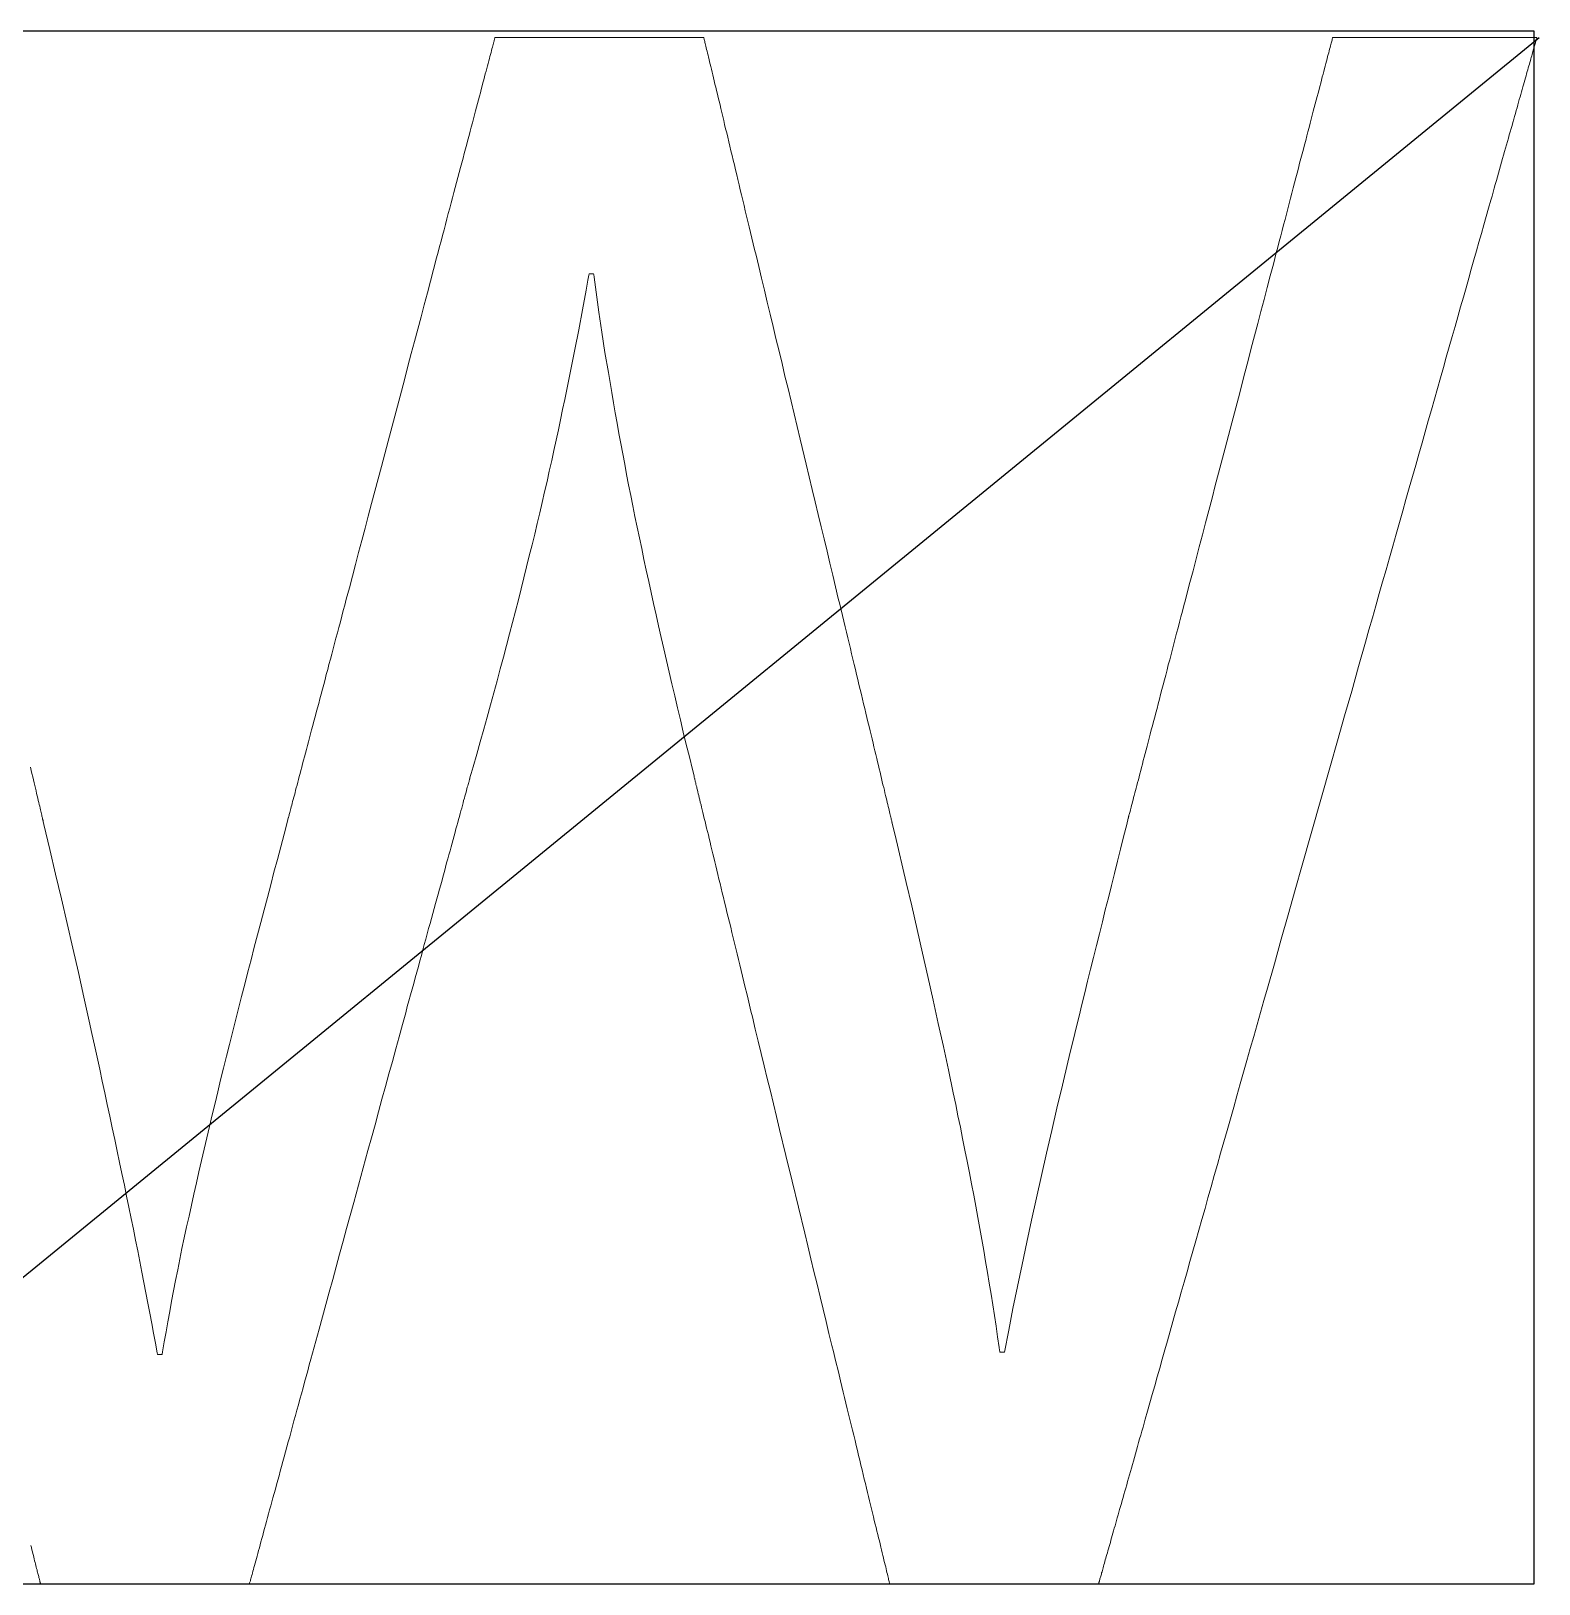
# Model space of a CAD drawing. Header units: millimetres. Extents: x 0 to 125, y 0 to 142.
# Drawn here: x 48.96 to 59.68, y 71.35 to 82.39 of the extents above; entities that cross this region are included whole.
import ezdxf

# ---------------------------------------------------------------- set-up
doc = ezdxf.new("R2010")
doc.units = ezdxf.units.MM
doc.header["$MEASUREMENT"] = 0
doc.layers.add('Layer 1', color=7, linetype='Continuous')

msp = doc.modelspace()

# ---------------------------------------------------------------- linework, layer by layer
msp.add_line((46.234, 71.346), (59.681, 82.346))
msp.add_lwpolyline([(46.234, 71.346), (59.647, 71.346), (59.647, 82.392), (46.234, 82.392)], close=True)
at = {"layer": 'Layer 1', "lineweight": 0}
msp.add_lwpolyline([(48.953, 77.156), (48.959, 77.133), (48.964, 77.11), (48.97, 77.087), (48.975, 77.066), (48.979, 77.045), (48.984, 77.025), (48.989, 77.005), (48.993, 76.987), (48.997, 76.969), (49.001, 76.951), (49.005, 76.935), (49.009, 76.919), (49.012, 76.904), (49.016, 76.89), (49.019, 76.877), (49.022, 76.864), (49.025, 76.853), (49.027, 76.842), (49.029, 76.832), (49.032, 76.823), (49.034, 76.814), (49.035, 76.807), (49.037, 76.8), (49.038, 76.795), (49.039, 76.79), (49.04, 76.786), (49.041, 76.783), (49.041, 76.781), (49.042, 76.78), (49.042, 76.78), (49.042, 76.78), (49.042, 76.78), (49.042, 76.78), (49.042, 76.778), (49.043, 76.776), (49.044, 76.77), (49.049, 76.748), (49.091, 76.571), (49.132, 76.395), (49.173, 76.219), (49.214, 76.043), (49.254, 75.868), (49.294, 75.694), (49.332, 75.52), (49.352, 75.434), (49.371, 75.348), (49.39, 75.262), (49.409, 75.177), (49.427, 75.092), (49.446, 75.007), (49.464, 74.923), (49.482, 74.839), (49.5, 74.755), (49.518, 74.672), (49.535, 74.589), (49.553, 74.507), (49.57, 74.425), (49.587, 74.344), (49.604, 74.264), (49.621, 74.183), (49.637, 74.104), (49.653, 74.025), (49.669, 73.946), (49.685, 73.869), (49.7, 73.792), (49.716, 73.715), (49.731, 73.639), (49.746, 73.564), (49.76, 73.49), (49.774, 73.416), (49.789, 73.343), (49.802, 73.271), (49.816, 73.199), (49.829, 73.129), (49.842, 73.059), (49.855, 72.99), (49.857, 72.981), (49.857, 72.979), (49.857, 72.978), (49.858, 72.978), (49.858, 72.978), (49.858, 72.978), (49.858, 72.978), (49.858, 72.978), (49.858, 72.978), (49.858, 72.978), (49.859, 72.978), (49.861, 72.978), (49.864, 72.978), (49.868, 72.978), (49.872, 72.978), (49.881, 72.978), (49.884, 72.978), (49.887, 72.978), (49.889, 72.978), (49.89, 72.978), (49.89, 72.978), (49.89, 72.978), (49.89, 72.978), (49.89, 72.978), (49.89, 72.978), (49.89, 72.978), (49.89, 72.978), (49.89, 72.979), (49.893, 72.997), (49.905, 73.068), (49.918, 73.139), (49.93, 73.211), (49.944, 73.284), (49.957, 73.357), (49.971, 73.431), (49.986, 73.505), (50.001, 73.58), (50.016, 73.656), (50.031, 73.732), (50.047, 73.808), (50.064, 73.885), (50.081, 73.962), (50.098, 74.041), (50.115, 74.119), (50.133, 74.198), (50.151, 74.278), (50.169, 74.358), (50.188, 74.438), (50.207, 74.519), (50.226, 74.6), (50.246, 74.682), (50.266, 74.765), (50.286, 74.847), (50.306, 74.931), (50.327, 75.014), (50.348, 75.099), (50.369, 75.183), (50.39, 75.268), (50.412, 75.353), (50.433, 75.439), (50.455, 75.525), (50.478, 75.612), (50.5, 75.699), (50.523, 75.786), (50.545, 75.874), (50.568, 75.962), (50.592, 76.051), (50.615, 76.14), (50.638, 76.229), (50.662, 76.319), (50.685, 76.409), (50.709, 76.499), (50.733, 76.589), (50.757, 76.68), (50.781, 76.772), (50.787, 76.795), (50.788, 76.796), (50.788, 76.797), (50.788, 76.797), (50.788, 76.797), (50.788, 76.797), (50.788, 76.797), (50.788, 76.798), (50.789, 76.801), (50.79, 76.804), (50.791, 76.808), (50.792, 76.813), (50.794, 76.819), (50.796, 76.826), (50.798, 76.834), (50.8, 76.842), (50.802, 76.852), (50.805, 76.862), (50.808, 76.873), (50.811, 76.885), (50.815, 76.898), (50.818, 76.911), (50.822, 76.926), (50.826, 76.941), (50.83, 76.957), (50.835, 76.973), (50.839, 76.991), (50.844, 77.009), (50.849, 77.028), (50.854, 77.048), (50.86, 77.068), (50.865, 77.089), (50.871, 77.111), (50.877, 77.133), (50.883, 77.156), (50.889, 77.18), (50.896, 77.205), (50.902, 77.23), (50.909, 77.255), (50.916, 77.282), (50.923, 77.309), (50.931, 77.336), (50.938, 77.364), (50.946, 77.393), (50.953, 77.422), (50.961, 77.452), (50.969, 77.483), (50.978, 77.514), (50.986, 77.545), (50.994, 77.577), (51.003, 77.609), (51.012, 77.642), (51.021, 77.676), (51.03, 77.71), (51.039, 77.744), (51.048, 77.779), (51.057, 77.814), (51.067, 77.85), (51.076, 77.886), (51.086, 77.923), (51.096, 77.96), (51.106, 77.997), (51.116, 78.035), (51.126, 78.073), (51.136, 78.112), (51.146, 78.15), (51.157, 78.19), (51.167, 78.229), (51.178, 78.269), (51.188, 78.309), (51.199, 78.35), (51.221, 78.431), (51.243, 78.514), (51.265, 78.598), (51.287, 78.683), (51.31, 78.769), (51.333, 78.855), (51.356, 78.942), (51.379, 79.03), (51.402, 79.118), (51.426, 79.206), (51.449, 79.295), (51.496, 79.474), (51.544, 79.652), (51.591, 79.831), (51.615, 79.92), (51.638, 80.008), (51.661, 80.097), (51.685, 80.184), (51.708, 80.271), (51.731, 80.358), (51.753, 80.444), (51.776, 80.529), (51.798, 80.613), (51.82, 80.696), (51.842, 80.778), (51.852, 80.818), (51.863, 80.859), (51.874, 80.898), (51.884, 80.938), (51.895, 80.977), (51.905, 81.016), (51.915, 81.055), (51.925, 81.093), (51.935, 81.131), (51.945, 81.169), (51.955, 81.206), (51.965, 81.243), (51.974, 81.279), (51.984, 81.315), (51.993, 81.35), (52.002, 81.385), (52.012, 81.42), (52.021, 81.454), (52.03, 81.488), (52.038, 81.521), (52.047, 81.553), (52.056, 81.586), (52.064, 81.617), (52.072, 81.648), (52.08, 81.679), (52.088, 81.709), (52.096, 81.738), (52.104, 81.767), (52.111, 81.796), (52.118, 81.824), (52.126, 81.851), (52.133, 81.877), (52.14, 81.903), (52.146, 81.928), (52.153, 81.953), (52.159, 81.977), (52.165, 82.001), (52.171, 82.023), (52.177, 82.045), (52.183, 82.067), (52.188, 82.087), (52.194, 82.107), (52.199, 82.126), (52.204, 82.145), (52.208, 82.162), (52.213, 82.179), (52.217, 82.196), (52.221, 82.211), (52.225, 82.226), (52.229, 82.24), (52.232, 82.253), (52.235, 82.265), (52.238, 82.276), (52.241, 82.287), (52.244, 82.297), (52.246, 82.306), (52.248, 82.314), (52.25, 82.321), (52.252, 82.327), (52.253, 82.332), (52.254, 82.337), (52.255, 82.34), (52.256, 82.343), (52.256, 82.345), (52.257, 82.346), (52.257, 82.346), (52.258, 82.346), (52.259, 82.346), (52.262, 82.346), (52.266, 82.346), (52.271, 82.346), (52.277, 82.346), (52.283, 82.346), (52.29, 82.346), (52.299, 82.346), (52.308, 82.346), (52.318, 82.346), (52.328, 82.346), (52.34, 82.346), (52.352, 82.346), (52.365, 82.346), (52.378, 82.346), (52.392, 82.346), (52.407, 82.346), (52.423, 82.346), (52.439, 82.346), (52.455, 82.346), (52.473, 82.346), (52.49, 82.346), (52.509, 82.346), (52.527, 82.346), (52.547, 82.346), (52.566, 82.346), (52.586, 82.346), (52.607, 82.346), (52.628, 82.346), (52.649, 82.346), (52.67, 82.346), (52.714, 82.346), (52.759, 82.346), (52.805, 82.346), (52.852, 82.346), (52.899, 82.346), (52.947, 82.346), (53.043, 82.346), (53.09, 82.346), (53.138, 82.346), (53.185, 82.346), (53.231, 82.346), (53.276, 82.346), (53.32, 82.346), (53.342, 82.346), (53.363, 82.346), (53.384, 82.346), (53.405, 82.346), (53.425, 82.346), (53.445, 82.346), (53.464, 82.346), (53.483, 82.346), (53.502, 82.346), (53.52, 82.346), (53.537, 82.346), (53.554, 82.346), (53.57, 82.346), (53.586, 82.346), (53.601, 82.346), (53.615, 82.346), (53.629, 82.346), (53.642, 82.346), (53.655, 82.346), (53.666, 82.346), (53.677, 82.346), (53.687, 82.346), (53.697, 82.346), (53.705, 82.346), (53.713, 82.346), (53.72, 82.346), (53.726, 82.346), (53.731, 82.346), (53.735, 82.346), (53.738, 82.346), (53.74, 82.346), (53.742, 82.346), (53.742, 82.345), (53.742, 82.344), (53.743, 82.342), (53.743, 82.34), (53.744, 82.336), (53.745, 82.331), (53.747, 82.325), (53.748, 82.319), (53.75, 82.311), (53.752, 82.303), (53.754, 82.294), (53.757, 82.284), (53.759, 82.273), (53.762, 82.261), (53.765, 82.249), (53.768, 82.235), (53.772, 82.221), (53.775, 82.206), (53.779, 82.19), (53.783, 82.174), (53.787, 82.157), (53.791, 82.139), (53.796, 82.12), (53.801, 82.1), (53.806, 82.08), (53.811, 82.059), (53.816, 82.038), (53.821, 82.015), (53.827, 81.992), (53.832, 81.968), (53.838, 81.944), (53.844, 81.919), (53.85, 81.894), (53.857, 81.867), (53.863, 81.84), (53.87, 81.813), (53.876, 81.785), (53.883, 81.756), (53.89, 81.727), (53.897, 81.697), (53.905, 81.667), (53.912, 81.636), (53.92, 81.604), (53.927, 81.572), (53.935, 81.54), (53.943, 81.507), (53.951, 81.473), (53.959, 81.439), (53.967, 81.405), (53.976, 81.37), (53.984, 81.335), (53.993, 81.299), (54.001, 81.263), (54.01, 81.226), (54.019, 81.189), (54.028, 81.152), (54.037, 81.114), (54.046, 81.076), (54.056, 81.037), (54.065, 80.998), (54.074, 80.959), (54.084, 80.919), (54.093, 80.879), (54.103, 80.839), (54.113, 80.798), (54.123, 80.757), (54.133, 80.716), (54.152, 80.633), (54.173, 80.549), (54.193, 80.464), (54.214, 80.378), (54.234, 80.291), (54.255, 80.204), (54.277, 80.115), (54.298, 80.027), (54.319, 79.938), (54.341, 79.849), (54.384, 79.669), (54.427, 79.489), (54.47, 79.31), (54.491, 79.22), (54.513, 79.131), (54.534, 79.042), (54.555, 78.954), (54.576, 78.866), (54.597, 78.779), (54.618, 78.693), (54.638, 78.607), (54.659, 78.522), (54.679, 78.439), (54.698, 78.356), (54.708, 78.315), (54.718, 78.274), (54.728, 78.234), (54.737, 78.194), (54.747, 78.154), (54.756, 78.115), (54.765, 78.076), (54.775, 78.037), (54.784, 77.999), (54.793, 77.961), (54.802, 77.924), (54.811, 77.887), (54.82, 77.85), (54.828, 77.814), (54.837, 77.778), (54.845, 77.743), (54.854, 77.708), (54.862, 77.673), (54.87, 77.639), (54.878, 77.606), (54.886, 77.573), (54.894, 77.54), (54.902, 77.508), (54.909, 77.477), (54.917, 77.446), (54.924, 77.415), (54.931, 77.385), (54.938, 77.356), (54.945, 77.327), (54.952, 77.299), (54.958, 77.272), (54.965, 77.245), (54.971, 77.218), (54.977, 77.193), (54.983, 77.168), (54.989, 77.143), (54.995, 77.119), (55, 77.096), (55.006, 77.074), (55.011, 77.052), (55.016, 77.031), (55.021, 77.011), (55.026, 76.991), (55.03, 76.973), (55.034, 76.954), (55.039, 76.937), (55.043, 76.921), (55.046, 76.905), (55.05, 76.89), (55.053, 76.875), (55.057, 76.862), (55.06, 76.849), (55.062, 76.838), (55.065, 76.827), (55.067, 76.817), (55.07, 76.807), (55.072, 76.799), (55.074, 76.791), (55.075, 76.785), (55.076, 76.779), (55.078, 76.774), (55.079, 76.77), (55.079, 76.767), (55.08, 76.765), (55.08, 76.764), (55.08, 76.764), (55.08, 76.764), (55.08, 76.764), (55.08, 76.763), (55.081, 76.762), (55.082, 76.756), (55.102, 76.672), (55.181, 76.336), (55.22, 76.168), (55.259, 76), (55.297, 75.833), (55.335, 75.666), (55.373, 75.499), (55.409, 75.333), (55.446, 75.168), (55.481, 75.003), (55.516, 74.839), (55.533, 74.757), (55.549, 74.675), (55.566, 74.594), (55.582, 74.513), (55.599, 74.432), (55.614, 74.352), (55.63, 74.271), (55.646, 74.191), (55.661, 74.112), (55.676, 74.032), (55.69, 73.953), (55.705, 73.874), (55.719, 73.795), (55.732, 73.717), (55.746, 73.639), (55.759, 73.561), (55.772, 73.484), (55.785, 73.407), (55.797, 73.33), (55.809, 73.254), (55.82, 73.178), (55.831, 73.103), (55.842, 73.028), (55.845, 73.009), (55.846, 73), (55.847, 72.995), (55.847, 72.994), (55.847, 72.994), (55.847, 72.994), (55.847, 72.994), (55.847, 72.994), (55.849, 72.994), (55.851, 72.994), (55.855, 72.994), (55.859, 72.994), (55.863, 72.994), (55.871, 72.994), (55.874, 72.994), (55.877, 72.994), (55.879, 72.994), (55.88, 72.994), (55.88, 72.994), (55.91, 73.15), (55.94, 73.306), (55.972, 73.462), (56.005, 73.619), (56.038, 73.776), (56.072, 73.933), (56.107, 74.092), (56.142, 74.25), (56.179, 74.41), (56.216, 74.57), (56.253, 74.731), (56.292, 74.893), (56.331, 75.056), (56.35, 75.138), (56.37, 75.22), (56.39, 75.302), (56.41, 75.384), (56.43, 75.467), (56.451, 75.55), (56.471, 75.634), (56.492, 75.718), (56.513, 75.802), (56.534, 75.886), (56.555, 75.971), (56.576, 76.056), (56.597, 76.141), (56.619, 76.227), (56.64, 76.313), (56.662, 76.399), (56.683, 76.486), (56.705, 76.573), (56.727, 76.661), (56.749, 76.748), (56.76, 76.793), (56.761, 76.795), (56.761, 76.797), (56.761, 76.797), (56.761, 76.797), (56.761, 76.797), (56.761, 76.798), (56.762, 76.8), (56.763, 76.804), (56.764, 76.808), (56.765, 76.813), (56.767, 76.818), (56.769, 76.825), (56.771, 76.833), (56.773, 76.841), (56.775, 76.851), (56.778, 76.861), (56.781, 76.872), (56.784, 76.884), (56.787, 76.896), (56.791, 76.91), (56.794, 76.924), (56.798, 76.939), (56.803, 76.955), (56.807, 76.972), (56.811, 76.989), (56.816, 77.007), (56.821, 77.026), (56.826, 77.046), (56.832, 77.066), (56.837, 77.087), (56.843, 77.109), (56.849, 77.131), (56.855, 77.154), (56.861, 77.178), (56.867, 77.202), (56.874, 77.227), (56.881, 77.253), (56.887, 77.279), (56.894, 77.306), (56.902, 77.334), (56.909, 77.362), (56.917, 77.39), (56.924, 77.42), (56.932, 77.449), (56.94, 77.48), (56.948, 77.511), (56.956, 77.542), (56.965, 77.574), (56.973, 77.606), (56.982, 77.639), (56.99, 77.673), (56.999, 77.707), (57.008, 77.741), (57.017, 77.776), (57.027, 77.811), (57.036, 77.847), (57.045, 77.883), (57.055, 77.92), (57.065, 77.956), (57.074, 77.994), (57.084, 78.032), (57.094, 78.07), (57.104, 78.108), (57.115, 78.147), (57.125, 78.186), (57.135, 78.226), (57.146, 78.265), (57.156, 78.306), (57.167, 78.346), (57.177, 78.387), (57.199, 78.469), (57.221, 78.552), (57.243, 78.637), (57.265, 78.722), (57.288, 78.808), (57.31, 78.894), (57.333, 78.982), (57.356, 79.07), (57.379, 79.158), (57.402, 79.247), (57.449, 79.425), (57.496, 79.604), (57.543, 79.782), (57.589, 79.96), (57.612, 80.049), (57.635, 80.137), (57.658, 80.224), (57.681, 80.311), (57.704, 80.397), (57.726, 80.482), (57.748, 80.567), (57.77, 80.651), (57.792, 80.733), (57.802, 80.774), (57.813, 80.815), (57.823, 80.855), (57.834, 80.895), (57.844, 80.935), (57.855, 80.974), (57.865, 81.013), (57.875, 81.052), (57.885, 81.09), (57.895, 81.128), (57.905, 81.165), (57.914, 81.203), (57.924, 81.239), (57.934, 81.276), (57.943, 81.312), (57.952, 81.347), (57.961, 81.382), (57.971, 81.417), (57.979, 81.451), (57.988, 81.485), (57.997, 81.518), (58.006, 81.551), (58.014, 81.583), (58.022, 81.614), (58.03, 81.646), (58.038, 81.676), (58.046, 81.706), (58.054, 81.736), (58.062, 81.765), (58.069, 81.793), (58.076, 81.821), (58.083, 81.848), (58.09, 81.875), (58.097, 81.901), (58.104, 81.926), (58.11, 81.951), (58.117, 81.975), (58.123, 81.998), (58.129, 82.021), (58.134, 82.043), (58.14, 82.065), (58.146, 82.085), (58.151, 82.105), (58.156, 82.125), (58.161, 82.143), (58.165, 82.161), (58.17, 82.178), (58.174, 82.194), (58.178, 82.21), (58.182, 82.224), (58.186, 82.238), (58.189, 82.252), (58.192, 82.264), (58.195, 82.275), (58.198, 82.286), (58.201, 82.296), (58.203, 82.305), (58.205, 82.313), (58.207, 82.32), (58.209, 82.327), (58.21, 82.332), (58.211, 82.337), (58.212, 82.34), (58.213, 82.343), (58.213, 82.345), (58.214, 82.345), (58.214, 82.346), (58.215, 82.346), (58.218, 82.346), (58.221, 82.346), (58.225, 82.346), (58.23, 82.346), (58.236, 82.346), (58.243, 82.346), (58.25, 82.346), (58.259, 82.346), (58.268, 82.346), (58.278, 82.346), (58.289, 82.346), (58.3, 82.346), (58.312, 82.346), (58.325, 82.346), (58.339, 82.346), (58.353, 82.346), (58.368, 82.346), (58.383, 82.346), (58.399, 82.346), (58.416, 82.346), (58.433, 82.346), (58.45, 82.346), (58.468, 82.346), (58.487, 82.346), (58.506, 82.346), (58.525, 82.346), (58.545, 82.346), (58.565, 82.346), (58.586, 82.346), (58.607, 82.346), (58.628, 82.346), (58.649, 82.346), (58.693, 82.346), (58.738, 82.346), (58.784, 82.346), (58.83, 82.346), (58.923, 82.346), (59.016, 82.346), (59.063, 82.346), (59.109, 82.346), (59.154, 82.346), (59.199, 82.346), (59.242, 82.346), (59.263, 82.346), (59.285, 82.346), (59.305, 82.346), (59.326, 82.346), (59.346, 82.346), (59.365, 82.346), (59.384, 82.346), (59.403, 82.346), (59.421, 82.346), (59.439, 82.346), (59.457, 82.346), (59.473, 82.346), (59.49, 82.346), (59.505, 82.346), (59.52, 82.346), (59.535, 82.346), (59.549, 82.346), (59.562, 82.346), (59.574, 82.346), (59.586, 82.346), (59.597, 82.346), (59.607, 82.346), (59.617, 82.346), (59.626, 82.346), (59.634, 82.346), (59.641, 82.346), (59.647, 82.346), (59.653, 82.346), (59.657, 82.346), (59.661, 82.346), (59.664, 82.346), (59.665, 82.346), (59.666, 82.346), (59.666, 82.345), (59.666, 82.345), (59.666, 82.344), (59.665, 82.342), (59.665, 82.34), (59.664, 82.337), (59.663, 82.334), (59.662, 82.331), (59.661, 82.327), (59.66, 82.323), (59.658, 82.318), (59.657, 82.313), (59.655, 82.307), (59.653, 82.301), (59.652, 82.294), (59.65, 82.287), (59.647, 82.28), (59.645, 82.272), (59.643, 82.263), (59.64, 82.255), (59.638, 82.245), (59.635, 82.236), (59.632, 82.226), (59.629, 82.215), (59.626, 82.204), (59.623, 82.193), (59.62, 82.182), (59.616, 82.169), (59.613, 82.157), (59.609, 82.144), (59.605, 82.131), (59.601, 82.117), (59.597, 82.103), (59.593, 82.088), (59.589, 82.074), (59.585, 82.058), (59.58, 82.043), (59.576, 82.027), (59.571, 82.01), (59.566, 81.994), (59.562, 81.976), (59.557, 81.959), (59.552, 81.941), (59.546, 81.923), (59.541, 81.904), (59.536, 81.885), (59.53, 81.866), (59.525, 81.846), (59.519, 81.826), (59.513, 81.806), (59.507, 81.785), (59.501, 81.764), (59.495, 81.742), (59.489, 81.721), (59.483, 81.699), (59.476, 81.676), (59.47, 81.653), (59.463, 81.63), (59.457, 81.607), (59.45, 81.583), (59.443, 81.559), (59.436, 81.534), (59.429, 81.51), (59.422, 81.485), (59.415, 81.459), (59.408, 81.434), (59.4, 81.408), (59.393, 81.381), (59.385, 81.355), (59.378, 81.328), (59.37, 81.301), (59.362, 81.273), (59.354, 81.246), (59.347, 81.217), (59.338, 81.189), (59.322, 81.132), (59.306, 81.073), (59.289, 81.013), (59.271, 80.952), (59.254, 80.891), (59.236, 80.828), (59.218, 80.764), (59.199, 80.699), (59.181, 80.633), (59.162, 80.566), (59.143, 80.498), (59.123, 80.429), (59.103, 80.36), (59.084, 80.289), (59.063, 80.218), (59.043, 80.146), (59.022, 80.073), (59.001, 79.999), (58.98, 79.925), (58.959, 79.849), (58.937, 79.773), (58.916, 79.697), (58.894, 79.619), (58.871, 79.541), (58.849, 79.463), (58.827, 79.383), (58.804, 79.303), (58.781, 79.223), (58.758, 79.142), (58.735, 79.06), (58.712, 78.978), (58.688, 78.895), (58.665, 78.812), (58.641, 78.728), (58.617, 78.644), (58.593, 78.56), (58.569, 78.475), (58.545, 78.39), (58.521, 78.304), (58.497, 78.218), (58.472, 78.132), (58.448, 78.045), (58.398, 77.871), (58.349, 77.696), (58.299, 77.521), (58.249, 77.344), (58.199, 77.168), (57.998, 76.459), (57.948, 76.282), (57.898, 76.106), (57.848, 75.931), (57.799, 75.756), (57.75, 75.583), (57.725, 75.496), (57.701, 75.41), (57.677, 75.325), (57.652, 75.239), (57.628, 75.154), (57.604, 75.07), (57.58, 74.985), (57.557, 74.902), (57.533, 74.818), (57.51, 74.736), (57.486, 74.653), (57.463, 74.572), (57.44, 74.49), (57.417, 74.41), (57.395, 74.33), (57.372, 74.25), (57.35, 74.171), (57.327, 74.093), (57.306, 74.015), (57.284, 73.938), (57.262, 73.862), (57.241, 73.787), (57.22, 73.712), (57.199, 73.638), (57.178, 73.565), (57.157, 73.493), (57.137, 73.421), (57.117, 73.35), (57.097, 73.28), (57.078, 73.212), (57.058, 73.143), (57.039, 73.076), (57.021, 73.01), (57.002, 72.945), (56.984, 72.881), (56.966, 72.818), (56.948, 72.755), (56.931, 72.694), (56.914, 72.634), (56.897, 72.575), (56.881, 72.518), (56.873, 72.489), (56.865, 72.461), (56.857, 72.433), (56.849, 72.405), (56.841, 72.378), (56.834, 72.351), (56.826, 72.324), (56.819, 72.298), (56.811, 72.272), (56.804, 72.246), (56.797, 72.22), (56.79, 72.195), (56.783, 72.17), (56.776, 72.145), (56.769, 72.121), (56.762, 72.097), (56.755, 72.074), (56.749, 72.05), (56.742, 72.027), (56.736, 72.005), (56.729, 71.982), (56.723, 71.961), (56.717, 71.939), (56.711, 71.918), (56.705, 71.897), (56.699, 71.876), (56.694, 71.856), (56.688, 71.836), (56.682, 71.816), (56.677, 71.797), (56.672, 71.778), (56.666, 71.76), (56.661, 71.742), (56.656, 71.724), (56.651, 71.707), (56.646, 71.69), (56.642, 71.673), (56.637, 71.657), (56.633, 71.641), (56.628, 71.626), (56.624, 71.611), (56.62, 71.596), (56.616, 71.582), (56.612, 71.568), (56.608, 71.554), (56.604, 71.541), (56.601, 71.528), (56.597, 71.516), (56.594, 71.504), (56.591, 71.493), (56.587, 71.482), (56.584, 71.471), (56.582, 71.461), (56.579, 71.451), (56.576, 71.441), (56.574, 71.432), (56.571, 71.424), (56.569, 71.416), (56.567, 71.408), (56.565, 71.401), (56.563, 71.394), (56.561, 71.388), (56.559, 71.382), (56.558, 71.376), (56.556, 71.371), (56.555, 71.366), (56.554, 71.362), (56.553, 71.359), (56.552, 71.355), (56.551, 71.353), (56.55, 71.35), (56.55, 71.348), (56.549, 71.347), (56.549, 71.346), (56.549, 71.346), (56.549, 71.346), (56.549, 71.346), (56.548, 71.346), (56.545, 71.346), (56.542, 71.346), (56.538, 71.346), (56.533, 71.346), (56.527, 71.346), (56.521, 71.346), (56.513, 71.346), (56.504, 71.346), (56.495, 71.346), (56.485, 71.346), (56.474, 71.346), (56.463, 71.346), (56.45, 71.346), (56.437, 71.346), (56.424, 71.346), (56.409, 71.346), (56.394, 71.346), (56.379, 71.346), (56.362, 71.346), (56.346, 71.346), (56.328, 71.346), (56.31, 71.346), (56.292, 71.346), (56.273, 71.346), (56.254, 71.346), (56.234, 71.346), (56.214, 71.346), (56.193, 71.346), (56.172, 71.346), (56.151, 71.346), (56.129, 71.346), (56.107, 71.346), (56.063, 71.346), (56.017, 71.346), (55.97, 71.346), (55.923, 71.346), (55.876, 71.346), (55.78, 71.346), (55.685, 71.346), (55.638, 71.346), (55.592, 71.346), (55.546, 71.346), (55.501, 71.346), (55.479, 71.346), (55.458, 71.346), (55.437, 71.346), (55.416, 71.346), (55.395, 71.346), (55.375, 71.346), (55.355, 71.346), (55.336, 71.346), (55.317, 71.346), (55.299, 71.346), (55.281, 71.346), (55.264, 71.346), (55.247, 71.346), (55.231, 71.346), (55.216, 71.346), (55.201, 71.346), (55.187, 71.346), (55.173, 71.346), (55.16, 71.346), (55.148, 71.346), (55.136, 71.346), (55.126, 71.346), (55.116, 71.346), (55.107, 71.346), (55.098, 71.346), (55.091, 71.346), (55.084, 71.346), (55.079, 71.346), (55.074, 71.346), (55.07, 71.346), (55.067, 71.346), (55.065, 71.346), (55.064, 71.346), (55.064, 71.346), (55.064, 71.346), (55.063, 71.348), (55.063, 71.35), (55.062, 71.354), (55.061, 71.358), (55.059, 71.364), (55.058, 71.37), (55.056, 71.377), (55.054, 71.385), (55.052, 71.394), (55.05, 71.404), (55.047, 71.415), (55.044, 71.427), (55.041, 71.439), (55.038, 71.452), (55.035, 71.467), (55.031, 71.481), (55.027, 71.497), (55.023, 71.514), (55.019, 71.531), (55.014, 71.549), (55.01, 71.568), (55.005, 71.588), (55, 71.608), (54.995, 71.63), (54.99, 71.651), (54.984, 71.674), (54.979, 71.697), (54.973, 71.721), (54.967, 71.746), (54.961, 71.771), (54.954, 71.797), (54.948, 71.824), (54.941, 71.851), (54.935, 71.879), (54.928, 71.908), (54.921, 71.937), (54.913, 71.967), (54.906, 71.997), (54.899, 72.028), (54.891, 72.059), (54.883, 72.091), (54.875, 72.124), (54.867, 72.157), (54.859, 72.191), (54.851, 72.225), (54.842, 72.26), (54.834, 72.295), (54.825, 72.33), (54.817, 72.366), (54.808, 72.403), (54.799, 72.44), (54.79, 72.477), (54.781, 72.515), (54.771, 72.553), (54.762, 72.592), (54.752, 72.631), (54.743, 72.671), (54.733, 72.71), (54.724, 72.751), (54.714, 72.791), (54.704, 72.832), (54.694, 72.873), (54.684, 72.915), (54.674, 72.956), (54.664, 72.999), (54.653, 73.041), (54.632, 73.127), (54.612, 73.213), (54.59, 73.301), (54.569, 73.389), (54.547, 73.479), (54.525, 73.569), (54.504, 73.659), (54.482, 73.75), (54.459, 73.841), (54.415, 74.025), (54.37, 74.21), (54.326, 74.394), (54.281, 74.578), (54.259, 74.67), (54.237, 74.761), (54.215, 74.851), (54.193, 74.941), (54.172, 75.03), (54.15, 75.119), (54.129, 75.206), (54.108, 75.293), (54.087, 75.379), (54.077, 75.421), (54.067, 75.463), (54.057, 75.505), (54.047, 75.546), (54.037, 75.588), (54.027, 75.629), (54.017, 75.669), (54.007, 75.709), (53.997, 75.749), (53.988, 75.788), (53.978, 75.828), (53.969, 75.866), (53.96, 75.904), (53.951, 75.942), (53.942, 75.98), (53.933, 76.017), (53.924, 76.053), (53.915, 76.089), (53.906, 76.125), (53.898, 76.16), (53.89, 76.195), (53.881, 76.229), (53.873, 76.262), (53.865, 76.296), (53.857, 76.328), (53.849, 76.36), (53.842, 76.392), (53.834, 76.423), (53.827, 76.453), (53.82, 76.483), (53.813, 76.512), (53.806, 76.54), (53.799, 76.568), (53.792, 76.596), (53.786, 76.622), (53.78, 76.648), (53.774, 76.674), (53.768, 76.698), (53.762, 76.722), (53.756, 76.746), (53.751, 76.768), (53.745, 76.79), (53.74, 76.811), (53.735, 76.832), (53.731, 76.851), (53.726, 76.87), (53.722, 76.888), (53.717, 76.906), (53.713, 76.922), (53.709, 76.938), (53.706, 76.953), (53.702, 76.967), (53.699, 76.981), (53.696, 76.993), (53.693, 77.005), (53.691, 77.016), (53.688, 77.025), (53.686, 77.034), (53.684, 77.043), (53.682, 77.05), (53.681, 77.056), (53.68, 77.061), (53.679, 77.066), (53.678, 77.069), (53.677, 77.072), (53.677, 77.073), (53.677, 77.074), (53.677, 77.074), (53.677, 77.074), (53.676, 77.075), (53.676, 77.078), (53.674, 77.083), (53.672, 77.095), (53.661, 77.14), (53.639, 77.229), (53.617, 77.317), (53.596, 77.405), (53.576, 77.492), (53.555, 77.578), (53.535, 77.663), (53.515, 77.748), (53.496, 77.831), (53.476, 77.915), (53.457, 77.997), (53.439, 78.079), (53.42, 78.16), (53.402, 78.24), (53.384, 78.32), (53.367, 78.399), (53.35, 78.477), (53.333, 78.556), (53.316, 78.633), (53.3, 78.71), (53.284, 78.787), (53.268, 78.863), (53.252, 78.938), (53.237, 79.014), (53.222, 79.088), (53.207, 79.163), (53.193, 79.237), (53.179, 79.311), (53.165, 79.384), (53.151, 79.457), (53.138, 79.53), (53.125, 79.603), (53.112, 79.675), (53.099, 79.748), (53.087, 79.82), (53.063, 79.963), (53.039, 80.106), (53.017, 80.249), (52.996, 80.392), (52.976, 80.535), (52.966, 80.606), (52.961, 80.642), (52.959, 80.66), (52.958, 80.664), (52.958, 80.665), (52.958, 80.665), (52.958, 80.665), (52.958, 80.665), (52.958, 80.665), (52.958, 80.665), (52.958, 80.665), (52.957, 80.665), (52.954, 80.665), (52.951, 80.665), (52.947, 80.665), (52.939, 80.665), (52.935, 80.665), (52.931, 80.665), (52.929, 80.665), (52.927, 80.665), (52.926, 80.665), (52.926, 80.665), (52.926, 80.665), (52.926, 80.665), (52.926, 80.665), (52.926, 80.665), (52.926, 80.664), (52.926, 80.664), (52.924, 80.655), (52.918, 80.62), (52.905, 80.549), (52.879, 80.408), (52.852, 80.267), (52.825, 80.126), (52.797, 79.984), (52.768, 79.842), (52.753, 79.77), (52.738, 79.699), (52.723, 79.627), (52.708, 79.554), (52.692, 79.482), (52.676, 79.409), (52.66, 79.336), (52.643, 79.262), (52.627, 79.188), (52.61, 79.114), (52.592, 79.039), (52.575, 78.964), (52.557, 78.889), (52.539, 78.813), (52.52, 78.736), (52.501, 78.659), (52.482, 78.581), (52.463, 78.503), (52.443, 78.424), (52.423, 78.345), (52.402, 78.265), (52.381, 78.184), (52.36, 78.103), (52.339, 78.021), (52.317, 77.938), (52.294, 77.854), (52.272, 77.77), (52.248, 77.685), (52.225, 77.599), (52.201, 77.512), (52.177, 77.425), (52.152, 77.336), (52.127, 77.247), (52.101, 77.157), (52.088, 77.111), (52.081, 77.089), (52.078, 77.077), (52.077, 77.074), (52.077, 77.074), (52.077, 77.074), (52.077, 77.074), (52.077, 77.074), (52.077, 77.073), (52.076, 77.071), (52.076, 77.069), (52.075, 77.065), (52.073, 77.06), (52.072, 77.054), (52.07, 77.048), (52.068, 77.04), (52.066, 77.032), (52.063, 77.023), (52.06, 77.013), (52.057, 77.002), (52.054, 76.99), (52.051, 76.977), (52.047, 76.963), (52.043, 76.949), (52.039, 76.934), (52.034, 76.918), (52.03, 76.901), (52.025, 76.883), (52.02, 76.865), (52.015, 76.846), (52.009, 76.826), (52.004, 76.805), (51.998, 76.784), (51.992, 76.762), (51.986, 76.739), (51.979, 76.716), (51.973, 76.692), (51.966, 76.667), (51.959, 76.641), (51.952, 76.615), (51.944, 76.588), (51.937, 76.561), (51.929, 76.533), (51.921, 76.504), (51.913, 76.475), (51.905, 76.445), (51.897, 76.414), (51.888, 76.383), (51.88, 76.351), (51.871, 76.319), (51.862, 76.287), (51.853, 76.253), (51.843, 76.22), (51.834, 76.185), (51.825, 76.151), (51.815, 76.115), (51.805, 76.08), (51.795, 76.043), (51.785, 76.007), (51.775, 75.97), (51.765, 75.932), (51.754, 75.894), (51.744, 75.856), (51.733, 75.817), (51.723, 75.778), (51.712, 75.738), (51.701, 75.698), (51.69, 75.658), (51.679, 75.617), (51.668, 75.576), (51.656, 75.535), (51.645, 75.494), (51.633, 75.452), (51.622, 75.409), (51.599, 75.324), (51.575, 75.238), (51.551, 75.151), (51.527, 75.062), (51.503, 74.974), (51.478, 74.884), (51.453, 74.794), (51.429, 74.703), (51.404, 74.611), (51.379, 74.52), (51.353, 74.428), (51.303, 74.243), (51.252, 74.059), (51.202, 73.875), (51.177, 73.783), (51.152, 73.692), (51.127, 73.601), (51.103, 73.511), (51.078, 73.422), (51.054, 73.333), (51.03, 73.245), (51.006, 73.158), (50.983, 73.072), (50.959, 72.987), (50.948, 72.945), (50.936, 72.903), (50.925, 72.862), (50.914, 72.821), (50.903, 72.78), (50.892, 72.74), (50.881, 72.699), (50.87, 72.66), (50.859, 72.62), (50.848, 72.581), (50.838, 72.543), (50.827, 72.505), (50.817, 72.467), (50.807, 72.43), (50.797, 72.393), (50.787, 72.356), (50.777, 72.321), (50.767, 72.285), (50.758, 72.25), (50.748, 72.216), (50.739, 72.182), (50.73, 72.148), (50.721, 72.115), (50.712, 72.083), (50.703, 72.051), (50.695, 72.02), (50.686, 71.989), (50.678, 71.959), (50.67, 71.929), (50.662, 71.9), (50.654, 71.872), (50.647, 71.844), (50.639, 71.817), (50.632, 71.79), (50.625, 71.764), (50.618, 71.739), (50.611, 71.715), (50.605, 71.691), (50.599, 71.668), (50.592, 71.645), (50.586, 71.624), (50.581, 71.603), (50.575, 71.583), (50.57, 71.563), (50.565, 71.544), (50.56, 71.526), (50.555, 71.509), (50.551, 71.493), (50.546, 71.477), (50.542, 71.463), (50.539, 71.449), (50.535, 71.436), (50.532, 71.423), (50.529, 71.412), (50.526, 71.401), (50.523, 71.392), (50.521, 71.383), (50.518, 71.375), (50.517, 71.368), (50.515, 71.362), (50.513, 71.357), (50.512, 71.353), (50.511, 71.349), (50.511, 71.347), (50.51, 71.346), (50.51, 71.346), (50.51, 71.346), (50.508, 71.346), (50.506, 71.346), (50.502, 71.346), (50.498, 71.346), (50.492, 71.346), (50.486, 71.346), (50.479, 71.346), (50.471, 71.346), (50.462, 71.346), (50.452, 71.346), (50.442, 71.346), (50.431, 71.346), (50.419, 71.346), (50.406, 71.346), (50.393, 71.346), (50.379, 71.346), (50.364, 71.346), (50.349, 71.346), (50.333, 71.346), (50.316, 71.346), (50.299, 71.346), (50.282, 71.346), (50.263, 71.346), (50.245, 71.346), (50.226, 71.346), (50.206, 71.346), (50.186, 71.346), (50.166, 71.346), (50.145, 71.346), (50.124, 71.346), (50.103, 71.346), (50.081, 71.346), (50.036, 71.346), (49.991, 71.346), (49.945, 71.346), (49.898, 71.346), (49.85, 71.346), (49.803, 71.346), (49.707, 71.346), (49.659, 71.346), (49.612, 71.346), (49.566, 71.346), (49.52, 71.346), (49.475, 71.346), (49.453, 71.346), (49.431, 71.346), (49.41, 71.346), (49.389, 71.346), (49.368, 71.346), (49.347, 71.346), (49.328, 71.346), (49.308, 71.346), (49.289, 71.346), (49.27, 71.346), (49.252, 71.346), (49.235, 71.346), (49.218, 71.346), (49.201, 71.346), (49.186, 71.346), (49.17, 71.346), (49.156, 71.346), (49.142, 71.346), (49.128, 71.346), (49.116, 71.346), (49.104, 71.346), (49.093, 71.346), (49.082, 71.346), (49.073, 71.346), (49.064, 71.346), (49.056, 71.346), (49.049, 71.346), (49.043, 71.346), (49.038, 71.346), (49.033, 71.346), (49.03, 71.346), (49.027, 71.346), (49.026, 71.346), (49.025, 71.346), (49.025, 71.346), (49.025, 71.346), (49.025, 71.346), (49.025, 71.348), (49.024, 71.349), (49.024, 71.351), (49.023, 71.354), (49.022, 71.357), (49.021, 71.361), (49.02, 71.364), (49.019, 71.369), (49.018, 71.374), (49.017, 71.379), (49.015, 71.385), (49.014, 71.391), (49.012, 71.398), (49.01, 71.405), (49.008, 71.412), (49.006, 71.42), (49.004, 71.429), (49.002, 71.437), (49, 71.447), (48.997, 71.456), (48.995, 71.466), (48.992, 71.477), (48.989, 71.488), (48.986, 71.499), (48.983, 71.511), (48.98, 71.523), (48.977, 71.535), (48.974, 71.548), (48.97, 71.562), (48.967, 71.575), (48.963, 71.589), (48.96, 71.604), (48.956, 71.619)], dxfattribs=at)

doc.saveas('drawing.dxf')
